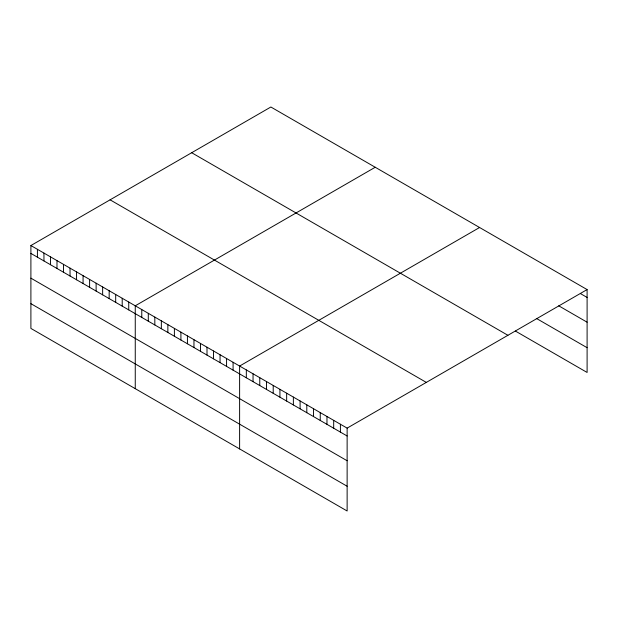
<?xml version="1.0" encoding="UTF-8"?>
<svg xmlns="http://www.w3.org/2000/svg" width="618" height="618" viewBox="0 0 618 618"><rect width="100%" height="100%" fill="white"/><g stroke="black" fill="none" stroke-linecap="round" stroke-linejoin="round"><path stroke-width="0.93" d="M30.9 245.547L347.131 428.12L347.131 510.993L30.9 328.421L30.9 245.547L270.869 107.007L587.1 289.579L587.1 372.453L515.42 331.07M375.226 167.254L135.257 305.802L135.257 388.676M479.583 227.501L239.614 366.049L239.614 448.923M347.131 428.12L587.1 289.579M580.379 293.558L587.1 297.436M558.726 305.81L587.1 322.194M536.331 318.386L587.1 347.695M191.68 152.723L507.911 335.296M110.089 199.83L426.32 382.403M30.9 253.411L347.131 435.984M30.9 278.162L347.131 460.742M30.9 303.67L347.131 486.242M340.41 424.242L340.41 432.106M333.689 420.364L333.689 428.228M326.968 416.486L326.968 424.342M320.248 412.6L320.248 420.464M313.527 408.722L313.527 416.586M306.806 404.844L306.806 412.708M300.093 400.966L300.093 408.83M293.372 397.088L293.372 404.945M286.652 393.202L286.652 401.067M279.931 389.325L279.931 397.189M273.21 385.447L273.21 393.311M266.489 381.569L266.489 389.425M259.769 377.683L259.769 385.547M253.048 373.805L253.048 381.669M246.327 369.927L246.327 377.791M233.086 362.279L233.086 370.143M226.567 358.517L226.567 366.381M220.047 354.747L220.047 362.611M213.519 350.985L213.519 358.849M206.999 347.223L206.999 355.08M200.479 343.454L200.479 351.318M193.959 339.691L193.959 347.548M187.432 335.922L187.432 343.786M180.912 332.16L180.912 340.016M174.392 328.39L174.392 336.254M167.864 324.628L167.864 332.492M161.344 320.858L161.344 328.722M154.824 317.096L154.824 324.96M148.297 313.326L148.297 321.19M141.777 309.564L141.777 317.428M128.737 302.032L128.737 309.896M122.209 298.27L122.209 306.126M115.69 294.5L115.69 302.364M109.17 290.738L109.17 298.602M102.642 286.968L102.642 294.832M96.122 283.206L96.122 291.07M89.602 279.436L89.602 287.3M83.075 275.674L83.075 283.538M76.555 271.905L76.555 279.769M70.035 268.142L70.035 276.007M63.515 264.38L63.515 272.237M56.987 260.611L56.987 268.475M50.467 256.849L50.467 264.705M43.948 253.079L43.948 260.943M37.42 249.317L37.42 257.181"/></g></svg>
